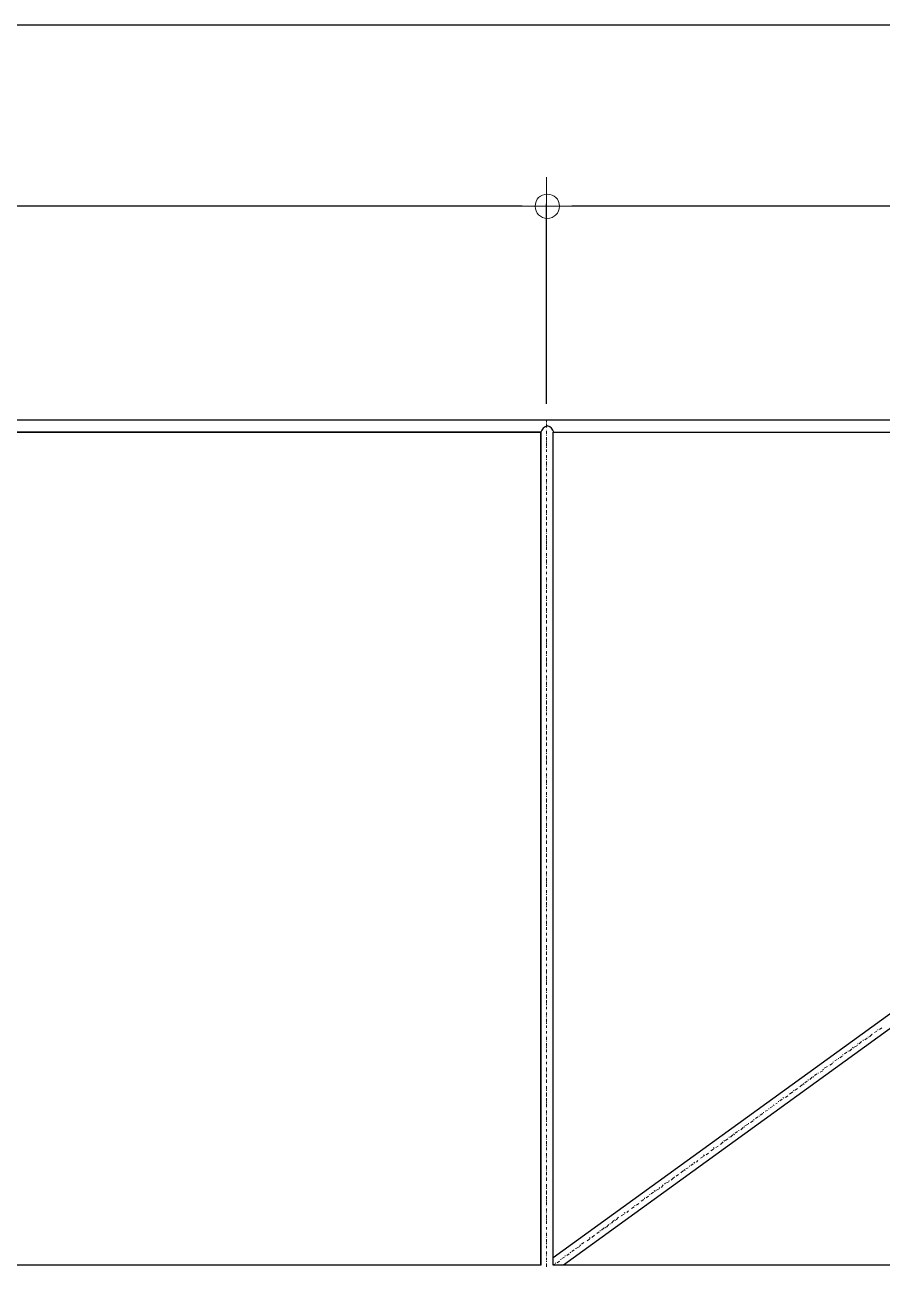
# Model space of a CAD drawing. Header units: millimetres. Extents: x 2928 to 3112, y 1220 to 1280.
# Drawn here: x 3091.52 to 3095.02, y 1236.9 to 1241.97 of the extents above; entities that cross this region are included whole.
import ezdxf

# ---------------------------------------------------------------- set-up
doc = ezdxf.new("R2010")
doc.units = ezdxf.units.MM

msp = doc.modelspace()

# ---------------------------------------------------------------- linework, layer by layer
at = {"color": 253, "linetype": 'Continuous', "lineweight": -2, "true_color": 0x9a9a9a}
for points in [[(3056.79199, 1241.97038), (3098.30048, 1241.97038), (3098.30048, 1241.97038)], [(3093.55023, 1241.22939), (3087.361, 1241.22939), (3087.361, 1241.22939)], [(3093.64947, 1240.42225), (3093.64947, 1241.23932), (3093.64947, 1241.23932)], [(3093.64947, 1240.42225), (3093.64947, 1241.23932), (3093.64947, 1241.23932)], [(3098.30048, 1241.22939), (3093.75201, 1241.22939), (3093.75201, 1241.22939)]]:
    msp.add_lwpolyline(points, dxfattribs=at)
at = {"color": 7, "linetype": 'Continuous', "lineweight": 9, "true_color": 0x000007}
for points in [[(3093.64947, 1241.11031), (3093.64947, 1241.34848), (3093.64947, 1241.34848)], [(3093.64947, 1241.34848), (3093.64947, 1241.11031), (3093.64947, 1241.11031)], [(3093.77186, 1241.22939), (3093.53038, 1241.22939), (3093.53038, 1241.22939)], [(3093.53038, 1241.22939), (3093.77186, 1241.22939), (3093.77186, 1241.22939)]]:
    msp.add_lwpolyline(points, dxfattribs=at)
at = {"color": 7, "linetype": 'Continuous', "lineweight": -2, "true_color": 0x000007}
for points in [[(3098.42618, 1234.8053), (3098.42618, 1240.35609), (3056.66629, 1240.35609), (3056.66629, 1234.8053)], [(3093.62631, 1236.90587), (3093.62631, 1240.30647), (3087.28492, 1240.30647)], [(3093.67593, 1236.90587), (3093.67593, 1240.30647), (3093.67593, 1240.30647)], [(3098.33687, 1240.30647), (3093.67593, 1236.93564), (3093.67593, 1236.93564)], [(3098.37656, 1240.2767), (3093.71893, 1236.90587), (3093.71893, 1236.90587)]]:
    msp.add_lwpolyline(points, dxfattribs=at)
at = {"color": 252, "linetype": 'Continuous', "lineweight": 5, "true_color": 0x989898}
for points in [[(3093.64947, 1240.34947), (3093.64947, 1240.35609), (3093.64947, 1240.35609)], [(3093.64947, 1240.34285), (3093.64947, 1240.34616), (3093.64947, 1240.34616)], [(3093.64947, 1240.32632), (3093.64947, 1240.33955), (3093.64947, 1240.33955)], [(3093.64947, 1240.29985), (3093.64947, 1240.31308), (3093.64947, 1240.31308)], [(3093.64947, 1240.29324), (3093.64947, 1240.29654), (3093.64947, 1240.29654)], [(3093.64947, 1240.27339), (3093.64947, 1240.28662), (3093.64947, 1240.28662)], [(3093.64947, 1240.26677), (3093.64947, 1240.27008), (3093.64947, 1240.27008)], [(3093.64947, 1240.25023), (3093.64947, 1240.26346), (3093.64947, 1240.26346)], [(3093.64947, 1240.24362), (3093.64947, 1240.24692), (3093.64947, 1240.24692)], [(3093.64947, 1240.22708), (3093.64947, 1240.237), (3093.64947, 1240.237)], [(3093.64947, 1240.20061), (3093.64947, 1240.21384), (3093.64947, 1240.21384)], [(3093.64947, 1240.194), (3093.64947, 1240.1973), (3093.64947, 1240.1973)], [(3093.64947, 1240.17415), (3093.64947, 1240.18738), (3093.64947, 1240.18738)], [(3093.64947, 1240.16753), (3093.64947, 1240.17084), (3093.64947, 1240.17084)], [(3093.64947, 1240.15099), (3093.64947, 1240.16092), (3093.64947, 1240.16092)], [(3093.64947, 1240.12784), (3093.64947, 1240.13776), (3093.64947, 1240.13776)], [(3093.64947, 1240.10137), (3093.64947, 1240.1146), (3093.64947, 1240.1146)], [(3093.64947, 1240.09476), (3093.64947, 1240.09806), (3093.64947, 1240.09806)], [(3093.64947, 1240.07491), (3093.64947, 1240.08814), (3093.64947, 1240.08814)], [(3093.64947, 1240.06829), (3093.64947, 1240.0716), (3093.64947, 1240.0716)], [(3093.64947, 1240.05175), (3093.64947, 1240.06168), (3093.64947, 1240.06168)], [(3093.64947, 1240.02529), (3093.64947, 1240.03852), (3093.64947, 1240.03852)], [(3093.64947, 1239.99883), (3093.64947, 1240.01206), (3093.64947, 1240.01206)], [(3093.64947, 1239.97567), (3093.64947, 1239.9889), (3093.64947, 1239.9889)], [(3093.64947, 1239.96905), (3093.64947, 1239.97236), (3093.64947, 1239.97236)], [(3093.64947, 1239.94921), (3093.64947, 1239.96244), (3093.64947, 1239.96244)], [(3093.64947, 1239.92605), (3093.64947, 1239.93928), (3093.64947, 1239.93928)], [(3093.64947, 1239.89959), (3093.64947, 1239.91282), (3093.64947, 1239.91282)], [(3093.64947, 1239.89297), (3093.64947, 1239.89628), (3093.64947, 1239.89628)], [(3093.64947, 1239.87312), (3093.64947, 1239.88635), (3093.64947, 1239.88635)], [(3093.64947, 1239.86651), (3093.64947, 1239.86981), (3093.64947, 1239.86981)], [(3093.64947, 1239.84997), (3093.64947, 1239.8632), (3093.64947, 1239.8632)], [(3093.64947, 1239.84335), (3093.64947, 1239.84666), (3093.64947, 1239.84666)], [(3093.64947, 1239.82681), (3093.64947, 1239.84004), (3093.64947, 1239.84004)], [(3093.64947, 1239.80035), (3093.64947, 1239.81358), (3093.64947, 1239.81358)], [(3093.64947, 1239.79373), (3093.64947, 1239.79704), (3093.64947, 1239.79704)], [(3093.64947, 1239.77388), (3093.64947, 1239.78711), (3093.64947, 1239.78711)], [(3093.64947, 1239.76727), (3093.64947, 1239.77057), (3093.64947, 1239.77057)], [(3093.64947, 1239.75073), (3093.64947, 1239.76065), (3093.64947, 1239.76065)], [(3093.64947, 1239.72757), (3093.64947, 1239.7375), (3093.64947, 1239.7375)], [(3093.64947, 1239.70111), (3093.64947, 1239.71434), (3093.64947, 1239.71434)], [(3093.64947, 1239.69449), (3093.64947, 1239.6978), (3093.64947, 1239.6978)], [(3093.64947, 1239.67464), (3093.64947, 1239.68788), (3093.64947, 1239.68788)], [(3093.64947, 1239.66803), (3093.64947, 1239.67134), (3093.64947, 1239.67134)], [(3093.64947, 1239.65149), (3093.64947, 1239.66141), (3093.64947, 1239.66141)], [(3093.64947, 1239.62502), (3093.64947, 1239.63826), (3093.64947, 1239.63826)], [(3093.64947, 1239.61841), (3093.64947, 1239.62172), (3093.64947, 1239.62172)], [(3093.64947, 1239.59856), (3093.64947, 1239.61179), (3093.64947, 1239.61179)], [(3093.64947, 1239.5754), (3093.64947, 1239.58864), (3093.64947, 1239.58864)], [(3093.64947, 1239.56879), (3093.64947, 1239.5721), (3093.64947, 1239.5721)], [(3093.64947, 1239.54894), (3093.64947, 1239.56217), (3093.64947, 1239.56217)], [(3093.64947, 1239.52578), (3093.64947, 1239.53902), (3093.64947, 1239.53902)], [(3093.64947, 1239.49932), (3093.64947, 1239.51255), (3093.64947, 1239.51255)], [(3093.64947, 1239.4927), (3093.64947, 1239.49601), (3093.64947, 1239.49601)], [(3093.64947, 1239.47286), (3093.64947, 1239.48609), (3093.64947, 1239.48609)], [(3093.64947, 1239.4497), (3093.64947, 1239.46293), (3093.64947, 1239.46293)], [(3093.64947, 1239.44309), (3093.64947, 1239.44639), (3093.64947, 1239.44639)], [(3093.64947, 1239.42655), (3093.64947, 1239.43978), (3093.64947, 1239.43978)], [(3093.64947, 1239.40008), (3093.64947, 1239.41331), (3093.64947, 1239.41331)], [(3093.64947, 1239.39347), (3093.64947, 1239.39677), (3093.64947, 1239.39677)], [(3093.64947, 1239.37362), (3093.64947, 1239.38685), (3093.64947, 1239.38685)], [(3093.64947, 1239.367), (3093.64947, 1239.37031), (3093.64947, 1239.37031)], [(3093.64947, 1239.35046), (3093.64947, 1239.36369), (3093.64947, 1239.36369)], [(3093.64947, 1239.32731), (3093.64947, 1239.33723), (3093.64947, 1239.33723)], [(3093.64947, 1239.30084), (3093.64947, 1239.31407), (3093.64947, 1239.31407)], [(3093.64947, 1239.29423), (3093.64947, 1239.29753), (3093.64947, 1239.29753)], [(3093.64947, 1239.27438), (3093.64947, 1239.28761), (3093.64947, 1239.28761)], [(3093.64947, 1239.26776), (3093.64947, 1239.27107), (3093.64947, 1239.27107)], [(3093.64947, 1239.25122), (3093.64947, 1239.26115), (3093.64947, 1239.26115)], [(3093.64947, 1239.22476), (3093.64947, 1239.23799), (3093.64947, 1239.23799)], [(3093.64947, 1239.21814), (3093.64947, 1239.22145), (3093.64947, 1239.22145)], [(3093.64947, 1239.19829), (3093.64947, 1239.21153), (3093.64947, 1239.21153)], [(3093.64947, 1239.19499), (3093.64947, 1239.19829), (3093.64947, 1239.19829)], [(3093.64947, 1239.17514), (3093.64947, 1239.18837), (3093.64947, 1239.18837)], [(3093.64947, 1239.16852), (3093.64947, 1239.17183), (3093.64947, 1239.17183)], [(3093.64947, 1239.15198), (3093.64947, 1239.16191), (3093.64947, 1239.16191)], [(3093.64947, 1239.12552), (3093.64947, 1239.13875), (3093.64947, 1239.13875)], [(3093.64947, 1239.09906), (3093.64947, 1239.11229), (3093.64947, 1239.11229)], [(3093.64947, 1239.09244), (3093.64947, 1239.09575), (3093.64947, 1239.09575)], [(3093.64947, 1239.07259), (3093.64947, 1239.08582), (3093.64947, 1239.08582)], [(3093.64947, 1239.04944), (3093.64947, 1239.06267), (3093.64947, 1239.06267)], [(3093.64947, 1239.02628), (3093.64947, 1239.03951), (3093.64947, 1239.03951)], [(3093.64947, 1238.99982), (3093.64947, 1239.01305), (3093.64947, 1239.01305)], [(3093.64947, 1238.9932), (3093.64947, 1238.99651), (3093.64947, 1238.99651)], [(3093.64947, 1238.97335), (3093.64947, 1238.98658), (3093.64947, 1238.98658)], [(3093.64947, 1238.96674), (3093.64947, 1238.97004), (3093.64947, 1238.97004)], [(3093.64947, 1238.9502), (3093.64947, 1238.96343), (3093.64947, 1238.96343)], [(3093.64947, 1238.92704), (3093.64947, 1238.93696), (3093.64947, 1238.93696)], [(3093.64947, 1238.90058), (3093.64947, 1238.91381), (3093.64947, 1238.91381)], [(3093.64947, 1238.89396), (3093.64947, 1238.89727), (3093.64947, 1238.89727)], [(3093.64947, 1238.87411), (3093.64947, 1238.88735), (3093.64947, 1238.88735)], [(3093.64947, 1238.8675), (3093.64947, 1238.87081), (3093.64947, 1238.87081)], [(3093.64947, 1238.85096), (3093.64947, 1238.86088), (3093.64947, 1238.86088)], [(3093.64947, 1238.82449), (3093.64947, 1238.83773), (3093.64947, 1238.83773)], [(3093.64947, 1238.81788), (3093.64947, 1238.82119), (3093.64947, 1238.82119)], [(3093.64947, 1238.79803), (3093.64947, 1238.81126), (3093.64947, 1238.81126)], [(3093.64947, 1238.79472), (3093.64947, 1238.79803), (3093.64947, 1238.79803)], [(3093.64947, 1238.77487), (3093.64947, 1238.78811), (3093.64947, 1238.78811)], [(3093.64947, 1238.76826), (3093.64947, 1238.77157), (3093.64947, 1238.77157)], [(3093.64947, 1238.75172), (3093.64947, 1238.76164), (3093.64947, 1238.76164)], [(3093.64947, 1238.72525), (3093.64947, 1238.73849), (3093.64947, 1238.73849)], [(3093.64947, 1238.71864), (3093.64947, 1238.72195), (3093.64947, 1238.72195)], [(3093.64947, 1238.69879), (3093.64947, 1238.71202), (3093.64947, 1238.71202)], [(3093.64947, 1238.69217), (3093.64947, 1238.69548), (3093.64947, 1238.69548)], [(3093.64947, 1238.67563), (3093.64947, 1238.68556), (3093.64947, 1238.68556)], [(3093.64947, 1238.64917), (3093.64947, 1238.6624), (3093.64947, 1238.6624)], [(3093.64947, 1238.62601), (3093.64947, 1238.63925), (3093.64947, 1238.63925)], [(3093.64947, 1238.59955), (3093.64947, 1238.61278), (3093.64947, 1238.61278)], [(3093.64947, 1238.59294), (3093.64947, 1238.59624), (3093.64947, 1238.59624)], [(3093.64947, 1238.57309), (3093.64947, 1238.58632), (3093.64947, 1238.58632)], [(3093.64947, 1238.54993), (3093.64947, 1238.56316), (3093.64947, 1238.56316)], [(3093.64947, 1238.52678), (3093.64947, 1238.5367), (3093.64947, 1238.5367)], [(3093.64947, 1238.50031), (3093.64947, 1238.51354), (3093.64947, 1238.51354)], [(3093.64947, 1238.4937), (3093.64947, 1238.497), (3093.64947, 1238.497)], [(3093.64947, 1238.47385), (3093.64947, 1238.48708), (3093.64947, 1238.48708)], [(3093.64947, 1238.46723), (3093.64947, 1238.47054), (3093.64947, 1238.47054)], [(3093.64947, 1238.45069), (3093.64947, 1238.46392), (3093.64947, 1238.46392)], [(3093.64947, 1238.42423), (3093.64947, 1238.43746), (3093.64947, 1238.43746)], [(3093.64947, 1238.41761), (3093.64947, 1238.42092), (3093.64947, 1238.42092)], [(3093.64947, 1238.39776), (3093.64947, 1238.411), (3093.64947, 1238.411)], [(3093.64947, 1238.39446), (3093.64947, 1238.39776), (3093.64947, 1238.39776)], [(3093.64947, 1238.37461), (3093.64947, 1238.38784), (3093.64947, 1238.38784)], [(3093.64947, 1238.36799), (3093.64947, 1238.3713), (3093.64947, 1238.3713)], [(3093.64947, 1238.35145), (3093.64947, 1238.36138), (3093.64947, 1238.36138)], [(3093.64947, 1238.32499), (3093.64947, 1238.33822), (3093.64947, 1238.33822)], [(3093.64947, 1238.31837), (3093.64947, 1238.32168), (3093.64947, 1238.32168)], [(3093.64947, 1238.29853), (3093.64947, 1238.31176), (3093.64947, 1238.31176)], [(3093.64947, 1238.29191), (3093.64947, 1238.29522), (3093.64947, 1238.29522)], [(3093.64947, 1238.27537), (3093.64947, 1238.28529), (3093.64947, 1238.28529)], [(3093.64947, 1238.25221), (3093.64947, 1238.26214), (3093.64947, 1238.26214)], [(3093.64947, 1238.22575), (3093.64947, 1238.23898), (3093.64947, 1238.23898)], [(3093.64947, 1238.19929), (3093.64947, 1238.21252), (3093.64947, 1238.21252)], [(3093.64947, 1238.19267), (3093.64947, 1238.19598), (3093.64947, 1238.19598)], [(3093.64947, 1238.17282), (3093.64947, 1238.18605), (3093.64947, 1238.18605)], [(3093.64947, 1238.14967), (3093.64947, 1238.1629), (3093.64947, 1238.1629)], [(3093.64947, 1238.12651), (3093.64947, 1238.13643), (3093.64947, 1238.13643)], [(3093.64947, 1238.10005), (3093.64947, 1238.11328), (3093.64947, 1238.11328)], [(3093.64947, 1238.09343), (3093.64947, 1238.09674), (3093.64947, 1238.09674)], [(3093.64947, 1238.07358), (3093.64947, 1238.08681), (3093.64947, 1238.08681)], [(3093.64947, 1238.06697), (3093.64947, 1238.07027), (3093.64947, 1238.07027)], [(3093.64947, 1238.05043), (3093.64947, 1238.06366), (3093.64947, 1238.06366)], [(3093.64947, 1238.02396), (3093.64947, 1238.0372), (3093.64947, 1238.0372)], [(3093.64947, 1238.01735), (3093.64947, 1238.02066), (3093.64947, 1238.02066)], [(3093.64947, 1237.9975), (3093.64947, 1238.01073), (3093.64947, 1238.01073)], [(3093.64947, 1237.99419), (3093.64947, 1237.9975), (3093.64947, 1237.9975)], [(3093.64947, 1237.97434), (3093.64947, 1237.98758), (3093.64947, 1237.98758)], [(3093.64947, 1237.96773), (3093.64947, 1237.97104), (3093.64947, 1237.97104)], [(3093.64947, 1237.95119), (3093.64947, 1237.96111), (3093.64947, 1237.96111)], [(3093.64947, 1237.92472), (3093.64947, 1237.93796), (3093.64947, 1237.93796)], [(3093.64947, 1237.91811), (3093.64947, 1237.92142), (3093.64947, 1237.92142)], [(3093.64947, 1237.89826), (3093.64947, 1237.91149), (3093.64947, 1237.91149)], [(3093.64947, 1237.89164), (3093.64947, 1237.89495), (3093.64947, 1237.89495)], [(3093.64947, 1237.8751), (3093.64947, 1237.88503), (3093.64947, 1237.88503)], [(3093.64947, 1237.85195), (3093.64947, 1237.86187), (3093.64947, 1237.86187)], [(3094.99912, 1237.86187), (3094.9892, 1237.85526), (3094.9892, 1237.85526)], [(3095.00243, 1237.86518), (3095.00243, 1237.86849), (3095.00243, 1237.86849)], [(3095.01897, 1237.8751), (3095.00904, 1237.86849), (3095.00904, 1237.86849)], [(3093.64947, 1237.82548), (3093.64947, 1237.83872), (3093.64947, 1237.83872)], [(3093.64947, 1237.81887), (3093.64947, 1237.82218), (3093.64947, 1237.82218)], [(3093.64947, 1237.79902), (3093.64947, 1237.81225), (3093.64947, 1237.81225)], [(3094.93627, 1237.81887), (3094.92634, 1237.80894), (3094.92634, 1237.80894)], [(3094.94288, 1237.82218), (3094.94288, 1237.82548), (3094.94288, 1237.82548)], [(3094.95942, 1237.8321), (3094.9495, 1237.82548), (3094.9495, 1237.82548)], [(3094.96273, 1237.83541), (3094.96273, 1237.83872), (3094.96273, 1237.83872)], [(3094.97927, 1237.84864), (3094.96935, 1237.83872), (3094.96935, 1237.83872)], [(3093.64947, 1237.7924), (3093.64947, 1237.79571), (3093.64947, 1237.79571)], [(3093.64947, 1237.77586), (3093.64947, 1237.78579), (3093.64947, 1237.78579)], [(3093.64947, 1237.7494), (3093.64947, 1237.76263), (3093.64947, 1237.76263)], [(3094.85688, 1237.75933), (3094.84695, 1237.75271), (3094.84695, 1237.75271)], [(3094.86018, 1237.76263), (3094.86018, 1237.76594), (3094.86018, 1237.76594)], [(3094.87672, 1237.77586), (3094.8668, 1237.76925), (3094.8668, 1237.76925)], [(3094.88334, 1237.77917), (3094.88003, 1237.77917), (3094.88003, 1237.77917)], [(3094.89657, 1237.7891), (3094.88665, 1237.77917), (3094.88665, 1237.77917)], [(3094.90319, 1237.7924), (3094.89988, 1237.79571), (3094.89988, 1237.79571)], [(3094.91973, 1237.80233), (3094.9065, 1237.79571), (3094.9065, 1237.79571)], [(3094.92304, 1237.80894), (3094.91973, 1237.80894), (3094.91973, 1237.80894)], [(3093.64947, 1237.72625), (3093.64947, 1237.73617), (3093.64947, 1237.73617)], [(3093.64947, 1237.69978), (3093.64947, 1237.71301), (3093.64947, 1237.71301)], [(3094.79733, 1237.71632), (3094.7841, 1237.70971), (3094.7841, 1237.70971)], [(3094.81718, 1237.72955), (3094.80726, 1237.72294), (3094.80726, 1237.72294)], [(3094.82049, 1237.73286), (3094.82049, 1237.73617), (3094.82049, 1237.73617)], [(3094.83703, 1237.74609), (3094.8271, 1237.73948), (3094.8271, 1237.73948)], [(3094.84364, 1237.7494), (3094.84034, 1237.7494), (3094.84034, 1237.7494)], [(3093.64947, 1237.69317), (3093.64947, 1237.69647), (3093.64947, 1237.69647)], [(3093.64947, 1237.67332), (3093.64947, 1237.68655), (3093.64947, 1237.68655)], [(3093.64947, 1237.65016), (3093.64947, 1237.66339), (3093.64947, 1237.66339)], [(3094.71794, 1237.66009), (3094.71794, 1237.66339), (3094.71794, 1237.66339)], [(3094.73448, 1237.67332), (3094.72456, 1237.66339), (3094.72456, 1237.66339)], [(3094.7411, 1237.67332), (3094.73779, 1237.67663), (3094.73779, 1237.67663)], [(3094.75433, 1237.68655), (3094.74441, 1237.67993), (3094.74441, 1237.67993)], [(3094.76095, 1237.68986), (3094.75764, 1237.68986), (3094.75764, 1237.68986)], [(3094.77749, 1237.69978), (3094.76756, 1237.69317), (3094.76756, 1237.69317)], [(3094.78079, 1237.70309), (3094.77749, 1237.7064), (3094.77749, 1237.7064)], [(3093.64947, 1237.6237), (3093.64947, 1237.63693), (3093.64947, 1237.63693)], [(3093.64947, 1237.61708), (3093.64947, 1237.62039), (3093.64947, 1237.62039)], [(3093.64947, 1237.59723), (3093.64947, 1237.61047), (3093.64947, 1237.61047)], [(3094.65509, 1237.61377), (3094.64186, 1237.60385), (3094.64186, 1237.60385)], [(3094.66171, 1237.61708), (3094.6584, 1237.62039), (3094.6584, 1237.62039)], [(3094.67494, 1237.62701), (3094.66501, 1237.62039), (3094.66501, 1237.62039)], [(3094.69479, 1237.64355), (3094.68486, 1237.63362), (3094.68486, 1237.63362)], [(3094.7014, 1237.64355), (3094.69809, 1237.64685), (3094.69809, 1237.64685)], [(3094.71463, 1237.65678), (3094.70471, 1237.65016), (3094.70471, 1237.65016)], [(3093.64947, 1237.59393), (3093.64947, 1237.59723), (3093.64947, 1237.59723)], [(3093.64947, 1237.57408), (3093.64947, 1237.58731), (3093.64947, 1237.58731)], [(3093.64947, 1237.56746), (3093.64947, 1237.57077), (3093.64947, 1237.57077)], [(3093.64947, 1237.55092), (3093.64947, 1237.56415), (3093.64947, 1237.56415)], [(3094.57901, 1237.55754), (3094.5757, 1237.56085), (3094.5757, 1237.56085)], [(3094.59224, 1237.56746), (3094.58562, 1237.56415), (3094.58562, 1237.56415)], [(3094.59885, 1237.57408), (3094.59555, 1237.57408), (3094.59555, 1237.57408)], [(3094.61209, 1237.584), (3094.60216, 1237.57739), (3094.60216, 1237.57739)], [(3094.6187, 1237.58731), (3094.61539, 1237.59062), (3094.61539, 1237.59062)], [(3094.63524, 1237.59723), (3094.62532, 1237.59062), (3094.62532, 1237.59062)], [(3093.64947, 1237.52446), (3093.64947, 1237.53769), (3093.64947, 1237.53769)], [(3093.64947, 1237.51784), (3093.64947, 1237.52115), (3093.64947, 1237.52115)], [(3093.64947, 1237.49799), (3093.64947, 1237.51123), (3093.64947, 1237.51123)], [(3094.51285, 1237.51123), (3094.50292, 1237.50461), (3094.50292, 1237.50461)], [(3094.51946, 1237.51453), (3094.51616, 1237.51453), (3094.51616, 1237.51453)], [(3094.53269, 1237.52446), (3094.52277, 1237.51784), (3094.52277, 1237.51784)], [(3094.536, 1237.52777), (3094.536, 1237.53107), (3094.536, 1237.53107)], [(3094.55254, 1237.53769), (3094.54262, 1237.53438), (3094.54262, 1237.53438)], [(3094.55916, 1237.54431), (3094.55585, 1237.54431), (3094.55585, 1237.54431)], [(3094.57239, 1237.55423), (3094.56247, 1237.54761), (3094.56247, 1237.54761)], [(3093.64947, 1237.49138), (3093.64947, 1237.49469), (3093.64947, 1237.49469)], [(3093.64947, 1237.47484), (3093.64947, 1237.48476), (3093.64947, 1237.48476)], [(3093.64947, 1237.45168), (3093.64947, 1237.46161), (3093.64947, 1237.46161)], [(3094.43676, 1237.45499), (3094.43346, 1237.45499), (3094.43346, 1237.45499)], [(3094.4533, 1237.46822), (3094.44338, 1237.4583), (3094.44338, 1237.4583)], [(3094.45661, 1237.46822), (3094.45661, 1237.47153), (3094.45661, 1237.47153)], [(3094.47315, 1237.48146), (3094.45992, 1237.47484), (3094.45992, 1237.47484)], [(3094.47646, 1237.48476), (3094.47315, 1237.48476), (3094.47315, 1237.48476)], [(3094.493, 1237.49469), (3094.48308, 1237.48807), (3094.48308, 1237.48807)], [(3094.49631, 1237.49799), (3094.49631, 1237.5013), (3094.49631, 1237.5013)], [(3093.64947, 1237.42522), (3093.64947, 1237.43845), (3093.64947, 1237.43845)], [(3093.64947, 1237.4186), (3093.64947, 1237.42191), (3093.64947, 1237.42191)], [(3093.64947, 1237.39876), (3093.64947, 1237.41199), (3093.64947, 1237.41199)], [(3094.3706, 1237.40868), (3094.36068, 1237.39876), (3094.36068, 1237.39876)], [(3094.37722, 1237.41199), (3094.37391, 1237.4153), (3094.37391, 1237.4153)], [(3094.39045, 1237.42191), (3094.38053, 1237.4153), (3094.38053, 1237.4153)], [(3094.39707, 1237.42853), (3094.39376, 1237.42853), (3094.39376, 1237.42853)], [(3094.4103, 1237.43845), (3094.40038, 1237.42853), (3094.40038, 1237.42853)], [(3094.41692, 1237.43845), (3094.41361, 1237.44176), (3094.41361, 1237.44176)], [(3094.43015, 1237.45168), (3094.42022, 1237.44507), (3094.42022, 1237.44507)], [(3093.64947, 1237.39214), (3093.64947, 1237.39545), (3093.64947, 1237.39545)], [(3093.64947, 1237.3756), (3093.64947, 1237.38552), (3093.64947, 1237.38552)], [(3093.64947, 1237.34914), (3093.64947, 1237.36237), (3093.64947, 1237.36237)], [(3094.29452, 1237.35244), (3094.29121, 1237.35575), (3094.29121, 1237.35575)], [(3094.31106, 1237.36237), (3094.30114, 1237.35575), (3094.30114, 1237.35575)], [(3094.33091, 1237.37891), (3094.32098, 1237.37229), (3094.32098, 1237.37229)], [(3094.33422, 1237.38222), (3094.33091, 1237.38552), (3094.33091, 1237.38552)], [(3094.35076, 1237.39214), (3094.34083, 1237.38552), (3094.34083, 1237.38552)], [(3093.64947, 1237.34252), (3093.64947, 1237.34583), (3093.64947, 1237.34583)], [(3093.64947, 1237.32598), (3093.64947, 1237.3359), (3093.64947, 1237.3359)], [(3093.64947, 1237.29952), (3093.64947, 1237.31275), (3093.64947, 1237.31275)], [(3094.22836, 1237.30282), (3094.21844, 1237.29952), (3094.21844, 1237.29952)], [(3094.23498, 1237.30944), (3094.23167, 1237.30944), (3094.23167, 1237.30944)], [(3094.24821, 1237.31936), (3094.23828, 1237.31275), (3094.23828, 1237.31275)], [(3094.25482, 1237.32267), (3094.25152, 1237.32598), (3094.25152, 1237.32598)], [(3094.26806, 1237.3326), (3094.26144, 1237.32598), (3094.26144, 1237.32598)], [(3094.29121, 1237.34914), (3094.27798, 1237.34252), (3094.27798, 1237.34252)], [(3093.64947, 1237.2929), (3093.64947, 1237.29621), (3093.64947, 1237.29621)], [(3093.64947, 1237.27305), (3093.64947, 1237.28628), (3093.64947, 1237.28628)], [(3093.64947, 1237.2499), (3093.64947, 1237.26313), (3093.64947, 1237.26313)], [(3094.16882, 1237.26313), (3094.15889, 1237.2532), (3094.15889, 1237.2532)], [(3094.17213, 1237.26313), (3094.17213, 1237.26644), (3094.17213, 1237.26644)], [(3094.18867, 1237.27636), (3094.17874, 1237.26974), (3094.17874, 1237.26974)], [(3094.20851, 1237.2929), (3094.19859, 1237.28298), (3094.19859, 1237.28298)], [(3094.21513, 1237.2929), (3094.21182, 1237.29621), (3094.21182, 1237.29621)], [(3093.64947, 1237.22343), (3093.64947, 1237.23666), (3093.64947, 1237.23666)], [(3093.64947, 1237.21682), (3093.64947, 1237.22012), (3093.64947, 1237.22012)], [(3093.64947, 1237.19697), (3093.64947, 1237.2102), (3093.64947, 1237.2102)], [(3094.08612, 1237.20359), (3094.07619, 1237.19697), (3094.07619, 1237.19697)], [(3094.09273, 1237.20689), (3094.08943, 1237.2102), (3094.08943, 1237.2102)], [(3094.10927, 1237.21682), (3094.09604, 1237.2102), (3094.09604, 1237.2102)], [(3094.11258, 1237.22012), (3094.10927, 1237.22343), (3094.10927, 1237.22343)], [(3094.12581, 1237.23336), (3094.1192, 1237.22343), (3094.1192, 1237.22343)], [(3094.13243, 1237.23666), (3094.13243, 1237.23997), (3094.13243, 1237.23997)], [(3094.14897, 1237.24659), (3094.13574, 1237.23997), (3094.13574, 1237.23997)], [(3094.15228, 1237.2499), (3094.14897, 1237.2499), (3094.14897, 1237.2499)], [(3093.64947, 1237.19366), (3093.64947, 1237.19697), (3093.64947, 1237.19697)], [(3093.64947, 1237.17381), (3093.64947, 1237.18705), (3093.64947, 1237.18705)], [(3093.64947, 1237.1672), (3093.64947, 1237.17051), (3093.64947, 1237.17051)], [(3093.64947, 1237.15066), (3093.64947, 1237.16389), (3093.64947, 1237.16389)], [(3094.01003, 1237.14735), (3094.01003, 1237.15066), (3094.01003, 1237.15066)], [(3094.02657, 1237.15727), (3094.01665, 1237.15066), (3094.01665, 1237.15066)], [(3094.04642, 1237.17381), (3094.0365, 1237.1672), (3094.0365, 1237.1672)], [(3094.04973, 1237.17712), (3094.04973, 1237.18043), (3094.04973, 1237.18043)], [(3094.06627, 1237.18705), (3094.05635, 1237.18043), (3094.05635, 1237.18043)], [(3094.07289, 1237.19366), (3094.06958, 1237.19366), (3094.06958, 1237.19366)], [(3093.64947, 1237.12419), (3093.64947, 1237.13743), (3093.64947, 1237.13743)], [(3093.64947, 1237.11758), (3093.64947, 1237.12089), (3093.64947, 1237.12089)], [(3093.64947, 1237.09773), (3093.64947, 1237.11096), (3093.64947, 1237.11096)], [(3093.94388, 1237.10104), (3093.93395, 1237.09111), (3093.93395, 1237.09111)], [(3093.96703, 1237.11427), (3093.9538, 1237.10765), (3093.9538, 1237.10765)], [(3093.97034, 1237.11758), (3093.96703, 1237.12089), (3093.96703, 1237.12089)], [(3093.98357, 1237.1275), (3093.97695, 1237.12089), (3093.97695, 1237.12089)], [(3094.00673, 1237.14404), (3093.9968, 1237.13743), (3093.9968, 1237.13743)], [(3093.64947, 1237.09111), (3093.64947, 1237.09442), (3093.64947, 1237.09442)], [(3093.64947, 1237.07457), (3093.64947, 1237.08781), (3093.64947, 1237.08781)], [(3093.64947, 1237.05142), (3093.64947, 1237.06134), (3093.64947, 1237.06134)], [(3093.88433, 1237.05803), (3093.87441, 1237.04811), (3093.87441, 1237.04811)], [(3093.89095, 1237.05803), (3093.88764, 1237.06134), (3093.88764, 1237.06134)], [(3093.90418, 1237.07127), (3093.89426, 1237.06134), (3093.89426, 1237.06134)], [(3093.9108, 1237.07457), (3093.90749, 1237.07457), (3093.90749, 1237.07457)], [(3093.92403, 1237.08781), (3093.9141, 1237.07788), (3093.9141, 1237.07788)], [(3093.93064, 1237.08781), (3093.92734, 1237.09111), (3093.92734, 1237.09111)], [(3093.64947, 1237.02495), (3093.64947, 1237.03819), (3093.64947, 1237.03819)], [(3093.64947, 1237.01834), (3093.64947, 1237.02165), (3093.64947, 1237.02165)], [(3093.64947, 1236.99849), (3093.64947, 1237.01172), (3093.64947, 1237.01172)], [(3093.80163, 1236.99849), (3093.79171, 1236.99187), (3093.79171, 1236.99187)], [(3093.82479, 1237.01172), (3093.81486, 1237.00511), (3093.81486, 1237.00511)], [(3093.8281, 1237.01503), (3093.82479, 1237.01834), (3093.82479, 1237.01834)], [(3093.84464, 1237.02826), (3093.83471, 1237.01834), (3093.83471, 1237.01834)], [(3093.86448, 1237.04149), (3093.85456, 1237.03488), (3093.85456, 1237.03488)], [(3093.86779, 1237.0448), (3093.86779, 1237.04811), (3093.86779, 1237.04811)], [(3093.64947, 1236.99187), (3093.64947, 1236.99518), (3093.64947, 1236.99518)], [(3093.64947, 1236.97533), (3093.64947, 1236.98526), (3093.64947, 1236.98526)], [(3093.64947, 1236.94887), (3093.64947, 1236.9621), (3093.64947, 1236.9621)], [(3093.74209, 1236.95218), (3093.73216, 1236.94556), (3093.73216, 1236.94556)], [(3093.7487, 1236.95549), (3093.7454, 1236.95879), (3093.7454, 1236.95879)], [(3093.76194, 1236.96872), (3093.75201, 1236.9621), (3093.75201, 1236.9621)], [(3093.76855, 1236.97203), (3093.76855, 1236.97533), (3093.76855, 1236.97533)], [(3093.78509, 1236.98195), (3093.77186, 1236.97533), (3093.77186, 1236.97533)], [(3093.7884, 1236.98526), (3093.78509, 1236.98857), (3093.78509, 1236.98857)], [(3093.64947, 1236.94225), (3093.64947, 1236.94556), (3093.64947, 1236.94556)], [(3093.64947, 1236.92571), (3093.64947, 1236.93564), (3093.64947, 1236.93564)], [(3093.64947, 1236.9191), (3093.64947, 1236.92241), (3093.64947, 1236.92241)], [(3093.64947, 1236.89925), (3093.64947, 1236.91248), (3093.64947, 1236.91248)], [(3093.68254, 1236.90918), (3093.67593, 1236.90587), (3093.67593, 1236.90587)], [(3093.68585, 1236.91248), (3093.68585, 1236.91579), (3093.68585, 1236.91579)], [(3093.70239, 1236.92241), (3093.69247, 1236.91579), (3093.69247, 1236.91579)], [(3093.70901, 1236.92902), (3093.7057, 1236.92902), (3093.7057, 1236.92902)], [(3093.72224, 1236.93895), (3093.71232, 1236.93233), (3093.71232, 1236.93233)], [(3093.72555, 1236.94225), (3093.72555, 1236.94556), (3093.72555, 1236.94556)]]:
    msp.add_lwpolyline(points, dxfattribs=at)
at = {"color": 7, "linetype": 'Continuous', "lineweight": -2, "true_color": 0x000007}
for points in [[(3093.62631, 1236.90587), (3087.28492, 1236.90587), (3087.28492, 1240.30647), (3093.62631, 1240.30647)], [(3098.37656, 1236.90587), (3093.67593, 1236.90587), (3093.67593, 1240.30647), (3098.37656, 1240.30647)]]:
    msp.add_lwpolyline(points, close=True, dxfattribs=at)
at = {"color": 252, "linetype": 'Continuous', "lineweight": 5, "true_color": 0x989898}
for points in [[(3093.64947, 1240.3197), (3093.64947, 1240.3197)], [(3093.64947, 1240.22046), (3093.64947, 1240.22046)], [(3093.64947, 1240.14438), (3093.64947, 1240.14438)], [(3093.64947, 1240.12122), (3093.64947, 1240.12122)], [(3093.64947, 1240.04514), (3093.64947, 1240.04514)], [(3093.64947, 1240.01867), (3093.64947, 1240.01867)], [(3093.64947, 1239.99552), (3093.64947, 1239.99552)], [(3093.64947, 1239.9459), (3093.64947, 1239.9459)], [(3093.64947, 1239.91943), (3093.64947, 1239.91943)], [(3093.64947, 1239.82019), (3093.64947, 1239.82019)], [(3093.64947, 1239.74411), (3093.64947, 1239.74411)], [(3093.64947, 1239.72096), (3093.64947, 1239.72096)], [(3093.64947, 1239.64487), (3093.64947, 1239.64487)], [(3093.64947, 1239.59525), (3093.64947, 1239.59525)], [(3093.64947, 1239.54563), (3093.64947, 1239.54563)], [(3093.64947, 1239.51917), (3093.64947, 1239.51917)], [(3093.64947, 1239.46955), (3093.64947, 1239.46955)], [(3093.64947, 1239.41993), (3093.64947, 1239.41993)], [(3093.64947, 1239.34385), (3093.64947, 1239.34385)], [(3093.64947, 1239.32069), (3093.64947, 1239.32069)], [(3093.64947, 1239.24461), (3093.64947, 1239.24461)], [(3093.64947, 1239.14537), (3093.64947, 1239.14537)], [(3093.64947, 1239.1189), (3093.64947, 1239.1189)], [(3093.64947, 1239.06928), (3093.64947, 1239.06928)], [(3093.64947, 1239.04613), (3093.64947, 1239.04613)], [(3093.64947, 1239.01966), (3093.64947, 1239.01966)], [(3093.64947, 1238.94358), (3093.64947, 1238.94358)], [(3093.64947, 1238.92042), (3093.64947, 1238.92042)], [(3093.64947, 1238.84434), (3093.64947, 1238.84434)], [(3093.64947, 1238.7451), (3093.64947, 1238.7451)], [(3093.64947, 1238.66902), (3093.64947, 1238.66902)], [(3093.64947, 1238.64586), (3093.64947, 1238.64586)], [(3093.64947, 1238.6194), (3093.64947, 1238.6194)], [(3093.64947, 1238.56978), (3093.64947, 1238.56978)], [(3093.64947, 1238.54332), (3093.64947, 1238.54332)], [(3093.64947, 1238.52016), (3093.64947, 1238.52016)], [(3093.64947, 1238.44408), (3093.64947, 1238.44408)], [(3093.64947, 1238.34484), (3093.64947, 1238.34484)], [(3093.64947, 1238.26875), (3093.64947, 1238.26875)], [(3093.64947, 1238.2456), (3093.64947, 1238.2456)], [(3093.64947, 1238.21913), (3093.64947, 1238.21913)], [(3093.64947, 1238.16951), (3093.64947, 1238.16951)], [(3093.64947, 1238.14305), (3093.64947, 1238.14305)], [(3093.64947, 1238.11989), (3093.64947, 1238.11989)], [(3093.64947, 1238.04381), (3093.64947, 1238.04381)], [(3093.64947, 1237.94457), (3093.64947, 1237.94457)], [(3093.64947, 1237.86849), (3093.64947, 1237.86849)], [(3093.64947, 1237.84533), (3093.64947, 1237.84533)], [(3094.98258, 1237.85195), (3094.98258, 1237.85195)], [(3093.64947, 1237.76925), (3093.64947, 1237.76925)], [(3093.64947, 1237.74279), (3093.64947, 1237.74279)], [(3093.64947, 1237.71963), (3093.64947, 1237.71963)], [(3094.80064, 1237.71963), (3094.80064, 1237.71963)], [(3093.64947, 1237.67001), (3093.64947, 1237.67001)], [(3093.64947, 1237.64355), (3093.64947, 1237.64355)], [(3094.67825, 1237.63362), (3094.67825, 1237.63362)], [(3094.63855, 1237.60385), (3094.63855, 1237.60385)], [(3093.64947, 1237.54431), (3093.64947, 1237.54431)], [(3093.64947, 1237.46822), (3093.64947, 1237.46822)], [(3093.64947, 1237.44507), (3093.64947, 1237.44507)], [(3093.64947, 1237.36898), (3093.64947, 1237.36898)], [(3094.31437, 1237.36898), (3094.31437, 1237.36898)], [(3094.35406, 1237.39876), (3094.35406, 1237.39876)], [(3093.64947, 1237.31936), (3093.64947, 1237.31936)], [(3094.27467, 1237.33921), (3094.27467, 1237.33921)], [(3093.64947, 1237.26974), (3093.64947, 1237.26974)], [(3094.19197, 1237.27967), (3094.19197, 1237.27967)], [(3093.64947, 1237.24328), (3093.64947, 1237.24328)], [(3094.02988, 1237.16389), (3094.02988, 1237.16389)], [(3093.64947, 1237.14404), (3093.64947, 1237.14404)], [(3093.95049, 1237.10435), (3093.95049, 1237.10435)], [(3093.99019, 1237.13412), (3093.99019, 1237.13412)], [(3093.64947, 1237.06796), (3093.64947, 1237.06796)], [(3093.64947, 1237.0448), (3093.64947, 1237.0448)], [(3093.80825, 1237.0018), (3093.80825, 1237.0018)], [(3093.84794, 1237.03157), (3093.84794, 1237.03157)], [(3093.64947, 1236.96872), (3093.64947, 1236.96872)]]:
    msp.add_lwpolyline(points, close=True, dxfattribs=at)
at = {"color": 7, "linetype": 'Continuous', "lineweight": 9, "true_color": 0x000007}
for points in [[(3093.60315, 1241.22939), (3093.60315, 1241.20293), (3093.623, 1241.17977), (3093.65277, 1241.17977), (3093.65277, 1241.17977), (3093.67924, 1241.17977), (3093.70239, 1241.20293), (3093.70239, 1241.22939), (3093.70239, 1241.22939), (3093.70239, 1241.25916), (3093.67924, 1241.27901), (3093.65277, 1241.27901), (3093.65277, 1241.27901), (3093.623, 1241.27901), (3093.60315, 1241.25916), (3093.60315, 1241.22939)], [(3093.70239, 1241.22939), (3093.70239, 1241.25916), (3093.67924, 1241.27901), (3093.65277, 1241.27901), (3093.65277, 1241.27901), (3093.623, 1241.27901), (3093.60315, 1241.25916), (3093.60315, 1241.22939), (3093.60315, 1241.22939), (3093.60315, 1241.20293), (3093.623, 1241.17977), (3093.65277, 1241.17977), (3093.65277, 1241.17977), (3093.67924, 1241.17977), (3093.70239, 1241.20293), (3093.70239, 1241.22939)]]:
    msp.add_open_spline(points, degree=3, knots=[0, 0, 0, 0, 0.0625, 0.0625, 0.0625, 0.062501, 0.125, 0.125, 0.125, 0.125001, 0.1875, 0.1875, 0.1875, 0.187501, 1, 1, 1, 1], dxfattribs=at)
at = {"color": 7, "linetype": 'Continuous', "lineweight": -2, "true_color": 0x000007}
for points in [[(3093.65277, 1240.33293), (3093.63954, 1240.32962), (3093.62962, 1240.3197), (3093.62631, 1240.30647)], [(3093.65277, 1240.33293), (3093.63954, 1240.32962), (3093.62962, 1240.3197), (3093.62631, 1240.30647)], [(3093.67924, 1240.30647), (3093.67593, 1240.3197), (3093.66601, 1240.32962), (3093.65277, 1240.33293)], [(3093.67924, 1240.30647), (3093.67593, 1240.3197), (3093.66601, 1240.32962), (3093.65277, 1240.33293)]]:
    msp.add_open_spline(points, degree=3, dxfattribs=at)

doc.saveas('drawing.dxf')
